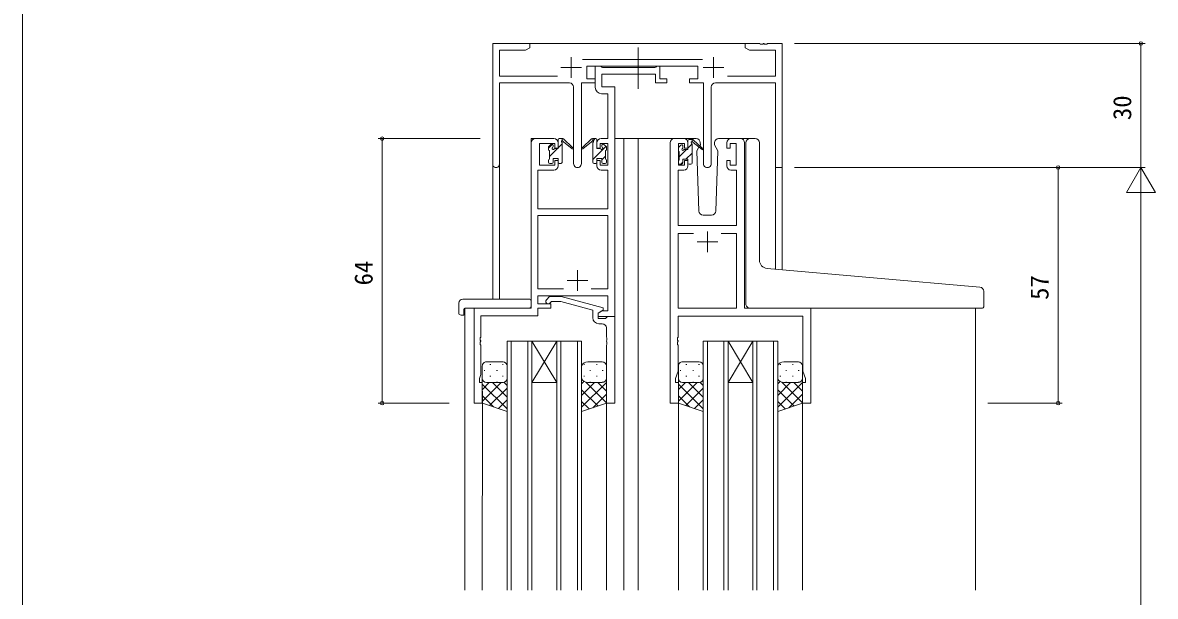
# Model space of a CAD drawing. Units: millimetres, scale not verified. Extents: x -567 to 567, y -403 to 403.
# Drawn here: x -562.7 to -288.9, y 88.5 to 227.3 of the extents above; entities that cross this region are included whole.
import ezdxf
from ezdxf.enums import TextEntityAlignment as Align

# ---------------------------------------------------------------- set-up
doc = ezdxf.new("R2010")
doc.units = ezdxf.units.MM
doc.header["$LTSCALE"] = 2
doc.linetypes.add('CHAIN2', pattern=[12, 9, -1, 1, -1])
for name, color, linetype, lineweight in [('0-1_USER1', 2, 'Continuous', 9), ('0-2_YKK_ZWAK', 4, 'Continuous', 9), ('0-3_YKK_11', 7, 'Continuous', 9), ('0-4_YKK_12', 6, 'Continuous', 9), ('0-6_YKK_D', 7, 'Continuous', 9)]:
    doc.layers.add(name, color=color, linetype=linetype, lineweight=lineweight)
doc.styles.add('ＭＳ ゴシック', font='')
doc.styles.get('ＭＳ ゴシック').set_extended_font_data('MS Gothic')

msp = doc.modelspace()

# ---------------------------------------------------------------- linework, layer by layer
at = {"layer": '0-1_USER1'}
for p, q in [((-440.599, 222.244), (-387.599, 222.244)), ((-439.799, 158.544), (-439.799, 199.244)), ((-436.599, 199.244), (-439.799, 199.244)), ((-419.6, 199.244), (-413.899, 199.244)), ((-417.399, 199.244), (-417.4, 89.994)), ((-413.899, 199.244), (-413.899, 89.994)), ((-413.899, 199.244), (-405.199, 199.244)), ((-389.199, 199.244), (-386.902, 199.244)), ((-449.099, 193.059), (-449.099, 160.431)), ((-447.469, 193.059), (-447.469, 160.431)), ((-380.729, 192.244), (-380.729, 167.647)), ((-379.099, 192.244), (-380.729, 192.244)), ((-379.099, 192.244), (-379.099, 167.504)), ((-455.799, 158.244), (-455.799, 89.994)), ((-453.299, 158.244), (-455.799, 158.244)), ((-372.499, 158.244), (-332.399, 158.244)), ((-332.399, 158.244), (-332.399, 89.994)), ((-444.599, 150.239), (-444.599, 89.994)), ((-440.599, 89.994), (-440.599, 150.239)), ((-439.599, 150.239), (-433.599, 150.239)), ((-439.599, 150.239), (-433.599, 140.239)), ((-433.599, 150.239), (-439.599, 140.239)), ((-432.599, 150.239), (-432.599, 89.994)), ((-428.599, 89.994), (-428.599, 150.239)), ((-397.199, 150.239), (-397.199, 89.994)), ((-393.199, 89.994), (-393.199, 150.239)), ((-392.199, 150.239), (-386.199, 150.239)), ((-392.199, 150.239), (-386.199, 140.239)), ((-386.199, 150.239), (-392.199, 140.239)), ((-385.199, 150.239), (-385.199, 89.994)), ((-381.199, 89.994), (-381.199, 150.239)), ((-439.599, 140.239), (-433.599, 140.239)), ((-392.199, 140.239), (-386.199, 140.239)), ((-451.599, 135.744), (-451.6, 89.994)), ((-421.599, 135.744), (-421.599, 89.994)), ((-404.199, 135.744), (-404.199, 89.994)), ((-374.199, 135.744), (-374.199, 89.994))]:
    msp.add_line(p, q, dxfattribs=at)
for points in [[(-445.599, 89.994), (-445.599, 150.239), (-439.599, 150.239), (-439.599, 89.994)], [(-433.599, 89.994), (-433.599, 150.239), (-427.599, 150.239), (-427.599, 89.994)], [(-398.199, 89.994), (-398.199, 150.239), (-392.199, 150.239), (-392.199, 89.994)], [(-386.199, 89.994), (-386.199, 150.239), (-380.199, 150.239), (-380.199, 89.994)]]:
    msp.add_lwpolyline(points, dxfattribs=at)
at = {"layer": '0-2_YKK_ZWAK', "linetype": 'CHAIN2'}
msp.add_line((-413.901, 211.314), (-413.901, 221.301), dxfattribs=at)
at = {"layer": '0-2_YKK_ZWAK'}
for p, q in [((-435.6, 196.945), (-434.645, 197.901)), ((-435.512, 197.356), (-435.012, 197.856)), ((-434.5, 197.644), (-434.5, 197.305)), ((-433.3, 197), (-432.3, 198)), ((-433, 199.244), (-432.209, 199.244)), ((-432.3, 198.744), (-432.3, 199.244)), ((-432.3, 193.544), (-432.3, 198.144)), ((-432.016, 199.173), (-429.834, 197.126)), ((-429.866, 196.781), (-432.006, 198.477)), ((-425.183, 199.173), (-427.365, 197.126)), ((-427.333, 196.781), (-425.193, 198.477)), ((-424.199, 199.244), (-424.99, 199.244)), ((-424.899, 198.744), (-424.899, 199.244)), ((-424.899, 193.544), (-424.899, 198.144)), ((-424.899, 194.176), (-421.703, 197.372)), ((-424.833, 198.732), (-424.321, 199.244)), ((-422.699, 197.644), (-422.699, 197.305)), ((-421.687, 197.356), (-422.187, 197.856)), ((-404.111, 197.156), (-403.611, 197.656)), ((-403.099, 197.444), (-403.099, 197.105)), ((-399.913, 199.244), (-402.899, 199.244)), ((-401.899, 196.97), (-400.9, 197.969)), ((-401.599, 199.044), (-400.808, 199.044)), ((-400.899, 198.544), (-400.899, 199.044)), ((-400.899, 193.344), (-400.899, 197.944)), ((-400.615, 198.973), (-398.433, 196.926)), ((-398.465, 196.581), (-400.605, 198.277)), ((-399.221, 197.179), (-399.742, 196.276)), ((-391.499, 199.244), (-394.486, 199.244)), ((-387.902, 168.274), (-387.902, 198.244)), ((-386.902, 199.244), (-385.602, 199.244)), ((-384.602, 169.818), (-384.602, 198.244)), ((-435.6, 196.544), (-435.6, 197.144)), ((-435.4, 194.9), (-433.456, 196.844)), ((-435.4, 194.244), (-435.4, 196.344)), ((-434.5, 194.444), (-434.5, 193.544)), ((-434.5, 194.444), (-433.3, 194.444)), ((-433.3, 194.444), (-433.3, 193.544)), ((-422.699, 194.444), (-423.899, 194.444)), ((-423.899, 194.444), (-423.899, 193.544)), ((-422.699, 194.131), (-421.799, 195.031)), ((-422.699, 194.444), (-422.699, 193.544)), ((-421.799, 194.244), (-421.799, 196.344)), ((-421.599, 196.544), (-421.599, 197.144)), ((-404.199, 196.344), (-404.199, 196.944)), ((-403.999, 194.87), (-402.226, 196.644)), ((-403.999, 194.044), (-403.999, 196.144)), ((-402.381, 194.244), (-400.899, 195.725)), ((-399.742, 196.276), (-399.233, 181.709)), ((-395.166, 181.709), (-394.657, 196.276)), ((-435.6, 193.544), (-435.6, 194.044)), ((-434.8, 193.244), (-435.3, 193.244)), ((-432.6, 193.244), (-433, 193.244)), ((-432.564, 193.246), (-432.302, 193.508)), ((-424.599, 193.244), (-424.199, 193.244)), ((-422.399, 193.244), (-421.899, 193.244)), ((-421.599, 193.544), (-421.599, 194.044)), ((-404.199, 193.344), (-404.199, 193.844)), ((-403.399, 193.044), (-403.899, 193.044)), ((-403.581, 193.044), (-403.099, 193.525)), ((-403.099, 194.244), (-403.099, 193.344)), ((-403.099, 194.244), (-401.899, 194.244)), ((-401.899, 194.244), (-401.899, 193.344)), ((-401.199, 193.044), (-401.599, 193.044)), ((-398.234, 180.744), (-396.165, 180.744)), ((-387.902, 159.244), (-387.902, 168.274)), ((-331.315, 163.324), (-382.776, 167.826)), ((-330.402, 158.544), (-330.402, 162.327)), ((-457.288, 159.431), (-457.288, 157.056)), ((-456.288, 160.431), (-440.3, 160.431)), ((-439.8, 159.431), (-439.8, 159.931)), ((-439.8, 158.744), (-439.8, 159.431)), ((-456.1, 157.944), (-456.1, 157.052)), ((-455.8, 158.244), (-440.3, 158.244)), ((-386.902, 158.244), (-330.702, 158.244)), ((-446.6, 145.244), (-450.6, 145.244)), ((-426.099, 145.244), (-422.599, 145.244)), ((-399.2, 145.244), (-403.2, 145.244)), ((-378.699, 145.244), (-375.199, 145.244)), ((-451.6, 144.244), (-451.6, 141.244)), ((-451.18, 143.164), (-450.98, 143.164)), ((-449.765, 144.579), (-449.565, 144.579)), ((-448.15, 143.164), (-447.95, 143.164)), ((-446.735, 144.579), (-446.535, 144.579)), ((-445.599, 141.244), (-445.599, 144.244)), ((-427.599, 141.244), (-427.599, 144.244)), ((-426.864, 144.579), (-427.064, 144.579)), ((-425.449, 143.164), (-425.649, 143.164)), ((-423.834, 144.579), (-424.034, 144.579)), ((-422.419, 143.164), (-422.619, 143.164)), ((-421.599, 144.244), (-421.599, 141.244)), ((-404.2, 144.244), (-404.2, 141.244)), ((-403.78, 143.164), (-403.58, 143.164)), ((-402.365, 144.579), (-402.165, 144.579)), ((-400.75, 143.164), (-400.55, 143.164)), ((-399.335, 144.579), (-399.135, 144.579)), ((-398.199, 141.244), (-398.199, 144.244)), ((-380.199, 141.244), (-380.199, 144.244)), ((-379.464, 144.579), (-379.664, 144.579)), ((-378.049, 143.164), (-378.249, 143.164)), ((-376.434, 144.579), (-376.634, 144.579)), ((-375.019, 143.164), (-375.219, 143.164)), ((-374.199, 144.244), (-374.199, 141.244)), ((-451.6, 139.875), (-445.599, 133.875)), ((-447.079, 140.244), (-451.599, 135.724)), ((-449.908, 140.244), (-451.599, 138.552)), ((-451.014, 140.334), (-450.98, 140.334)), ((-450.6, 140.244), (-446.599, 140.244)), ((-450.6, 140.244), (-446.599, 140.244)), ((-449.765, 141.749), (-449.565, 141.749)), ((-449.139, 140.244), (-445.599, 136.704)), ((-448.15, 140.334), (-447.95, 140.334)), ((-446.735, 141.749), (-446.535, 141.749)), ((-446.344, 140.277), (-445.599, 139.532)), ((-427.024, 140.508), (-427.6, 139.932)), ((-421.599, 140.275), (-427.6, 134.275)), ((-424.46, 140.244), (-427.6, 137.104)), ((-426.864, 141.749), (-427.064, 141.749)), ((-426.575, 140.299), (-421.6, 135.324)), ((-422.599, 140.244), (-426.099, 140.244)), ((-422.599, 140.244), (-426.099, 140.244)), ((-425.449, 140.334), (-425.649, 140.334)), ((-423.834, 141.749), (-424.034, 141.749)), ((-423.691, 140.244), (-421.599, 138.152)), ((-422.419, 140.334), (-422.619, 140.334)), ((-421.628, 141.008), (-421.599, 140.98)), ((-404.2, 139.875), (-398.199, 133.875)), ((-399.679, 140.244), (-404.199, 135.724)), ((-402.508, 140.244), (-404.199, 138.552)), ((-403.614, 140.334), (-403.58, 140.334)), ((-403.2, 140.244), (-399.199, 140.244)), ((-403.2, 140.244), (-399.199, 140.244)), ((-402.365, 141.749), (-402.165, 141.749)), ((-401.739, 140.244), (-398.199, 136.704)), ((-400.75, 140.334), (-400.55, 140.334)), ((-399.335, 141.749), (-399.135, 141.749)), ((-398.944, 140.277), (-398.199, 139.532)), ((-379.624, 140.508), (-380.2, 139.932)), ((-374.199, 140.275), (-380.2, 134.275)), ((-377.06, 140.244), (-380.2, 137.104)), ((-379.464, 141.749), (-379.664, 141.749)), ((-379.175, 140.299), (-374.2, 135.324)), ((-375.199, 140.244), (-378.699, 140.244)), ((-375.199, 140.244), (-378.699, 140.244)), ((-378.049, 140.334), (-378.249, 140.334)), ((-376.434, 141.749), (-376.634, 141.749)), ((-376.291, 140.244), (-374.199, 138.152)), ((-375.019, 140.334), (-375.219, 140.334)), ((-374.228, 141.008), (-374.199, 140.98)), ((-451.599, 137.047), (-448.894, 134.342)), ((-445.599, 138.895), (-449.838, 134.657)), ((-427.6, 138.495), (-423.661, 134.557)), ((-421.599, 137.447), (-424.905, 134.142)), ((-404.199, 137.047), (-401.494, 134.342)), ((-398.199, 138.895), (-402.438, 134.657)), ((-380.2, 138.495), (-376.261, 134.557)), ((-374.199, 137.447), (-377.505, 134.142)), ((-445.599, 136.067), (-447.717, 133.949)), ((-427.6, 135.667), (-425.782, 133.849)), ((-398.199, 136.067), (-400.317, 133.949)), ((-380.2, 135.667), (-378.382, 133.849))]:
    msp.add_line(p, q, dxfattribs=at)
for points in [[(-434.039, 196.844), (-433.3, 196.844), (-433.3, 198.944)], [(-423.16, 196.844), (-423.899, 196.844), (-423.899, 198.944)], [(-402.638, 196.644), (-401.899, 196.644), (-401.899, 198.744)], [(-398.913, 198.279), (-398.895, 197.744), (-399.039, 197.494)], [(-394.657, 196.276), (-395.504, 197.744), (-395.486, 198.279)], [(-456.288, 156.552), (-456.1, 156.552), (-456.1, 157.052)], [(-445.599, 141.244), (-445.599, 133.244), (-451.599, 135.244), (-451.6, 141.244)], [(-427.599, 141.244), (-427.6, 133.244), (-421.6, 135.244), (-421.599, 141.244)], [(-398.199, 141.244), (-398.199, 133.244), (-404.199, 135.244), (-404.2, 141.244)], [(-380.199, 141.244), (-380.2, 133.244), (-374.2, 135.244), (-374.199, 141.244)]]:
    msp.add_lwpolyline(points, dxfattribs=at)
for centre, radius, start, end in [((-435.3, 197.144), 0.3, 135, 180), ((-434.8, 197.644), 0.3, 0, 135), ((-434.8, 197.305), 0.3, 303.05573, 0), ((-433, 198.944), 0.3, 90, 180), ((-432.3, 198.544), 0.2, 20.88332, 233.1301), ((-432.6, 198.144), 0.3, 0, 53.1301), ((-432.209, 198.944), 0.3, 49.89741, 90), ((-431.833, 198.722), 0.3, 200.88332, 234.62002), ((-425.366, 198.722), 0.3, 305.37998, 339.11668), ((-424.99, 198.944), 0.3, 90, 130.10259), ((-424.899, 198.544), 0.2, 306.8699, 159.11668), ((-424.599, 198.144), 0.3, 126.8699, 180), ((-424.199, 198.944), 0.3, 0, 90), ((-422.399, 197.644), 0.3, 45, 180), ((-422.399, 197.305), 0.3, 180, 236.94427), ((-421.899, 197.144), 0.3, 0, 45), ((-403.899, 196.944), 0.3, 135, 180), ((-403.399, 197.444), 0.3, 0, 135), ((-401.599, 198.744), 0.3, 90, 180), ((-400.899, 198.344), 0.2, 20.88332, 233.1301), ((-401.199, 197.944), 0.3, 0, 53.1301), ((-400.808, 198.744), 0.3, 49.89741, 90), ((-400.432, 198.522), 0.3, 200.88332, 234.62002), ((-399.913, 198.244), 1, 2, 90), ((-394.486, 198.244), 1, 90, 178), ((-386.902, 198.244), 1, 90, 180), ((-385.602, 198.244), 1, 0, 90), ((-435.4, 196.544), 0.2, 180, 270), ((-434.5, 196.844), 0.25, 123.05573, 326.94427), ((-434.039, 196.544), 0.3, 90, 146.94427), ((-429.751, 196.944), 0.2, 234.62002, 114.62002), ((-427.448, 196.944), 0.2, 65.37998, 305.37998), ((-423.16, 196.544), 0.3, 33.05573, 90), ((-422.699, 196.844), 0.25, 213.05573, 56.94427), ((-421.799, 196.544), 0.2, 270, 0), ((-403.999, 196.344), 0.2, 180, 270), ((-403.099, 196.644), 0.25, 123.05573, 326.94427), ((-403.399, 197.105), 0.3, 303.05573, 0), ((-402.638, 196.344), 0.3, 90, 146.94427), ((-398.349, 196.744), 0.2, 234.62002, 114.62002), ((-435.4, 194.044), 0.2, 90, 180), ((-435.3, 193.544), 0.3, 180, 270), ((-434.8, 193.544), 0.3, 270, 0), ((-433, 193.544), 0.3, 180, 270), ((-432.6, 193.544), 0.3, 270, 0), ((-424.599, 193.544), 0.3, 180, 270), ((-424.199, 193.544), 0.3, 270, 0), ((-422.399, 193.544), 0.3, 180, 270), ((-421.899, 193.544), 0.3, 270, 0), ((-421.799, 194.044), 0.2, 0, 90), ((-403.999, 193.844), 0.2, 90, 180), ((-403.899, 193.344), 0.3, 180, 270), ((-403.399, 193.344), 0.3, 270, 0), ((-401.599, 193.344), 0.3, 180, 270), ((-401.199, 193.344), 0.3, 270, 0), ((-398.234, 181.744), 1, 182, 270), ((-396.165, 181.744), 1, 270, 358), ((-382.602, 169.818), 2, 180, 265), ((-331.402, 162.327), 1, 0, 85), ((-456.288, 159.431), 1, 90.00506, 180), ((-440.3, 159.931), 0.5, 0, 90.0011), ((-386.902, 159.244), 1, 180, 224.427), ((-456.823, 157.04), 0.462, 177.95347, 223.0495), ((-456.518, 157.682), 1.153, 236.12301, 281.50529), ((-455.8, 157.944), 0.3, 90, 180), ((-440.3, 158.744), 0.5, 270, 0), ((-386.902, 159.244), 1, 224.427, 270), ((-386.902, 159.244), 1, 224.427, 238.63302), ((-330.702, 158.544), 0.3, 270, 0), ((-450.6, 144.244), 1, 90.0001, 180.0001), ((-446.599, 144.244), 1, 0.0001, 90.0001), ((-426.161, 143.711), 1.534, 87.6883, 159.69129), ((-422.599, 144.244), 1, 359.9999, 89.9999), ((-403.2, 144.244), 1, 90.0001, 180.0001), ((-399.199, 144.244), 1, 0.0001, 90.0001), ((-378.761, 143.711), 1.534, 87.6883, 159.69129), ((-375.199, 144.244), 1, 359.9999, 89.9999), ((-450.6, 141.244), 1, 180.0001, 270.0001), ((-450.6, 141.244), 1, 180.0001, 270.0001), ((-446.599, 141.244), 1, 270.0001, 0.0001), ((-446.599, 141.244), 1, 270.0001, 0.0001), ((-426.161, 141.776), 1.534, 200.30854, 272.31156), ((-426.161, 141.776), 1.534, 200.30854, 272.31156), ((-422.599, 141.244), 1, 269.9999, 359.9999), ((-422.599, 141.244), 1, 269.9999, 359.9999), ((-403.2, 141.244), 1, 180.0001, 270.0001), ((-403.2, 141.244), 1, 180.0001, 270.0001), ((-399.199, 141.244), 1, 270.0001, 0.0001), ((-399.199, 141.244), 1, 270.0001, 0.0001), ((-378.761, 141.776), 1.534, 200.30854, 272.31156), ((-378.761, 141.776), 1.534, 200.30854, 272.31156), ((-375.199, 141.244), 1, 269.9999, 359.9999), ((-375.199, 141.244), 1, 269.9999, 359.9999)]:
    msp.add_arc(centre, radius, start, end, dxfattribs=at)
at = {"layer": '0-3_YKK_11'}
for p, q in [((-432.599, 216.444), (-427.599, 216.444)), ((-430.099, 218.944), (-430.099, 213.944)), ((-398.397, 218.374), (-427.407, 218.374)), ((-398.199, 216.444), (-393.199, 216.444)), ((-395.699, 218.944), (-395.699, 213.944)), ((-429.549, 211.744), (-429.549, 193.194)), ((-396.249, 193.194), (-396.249, 211.744)), ((-434.3, 199.244), (-438.8, 199.244)), ((-406.199, 135.244), (-406.199, 198.244)), ((-405.199, 199.244), (-402.899, 199.244)), ((-391.499, 199.244), (-389.199, 199.244)), ((-397.199, 176.744), (-397.199, 171.744)), ((-393.849, 176.314), (-390.129, 176.314)), ((-399.699, 174.244), (-394.699, 174.244)), ((-428.6, 167.444), (-428.6, 162.444)), ((-431.1, 164.944), (-426.1, 164.944)), ((-431.95, 162.874), (-438.17, 162.874)), ((-422.6, 154.444), (-423.4, 154.444))]:
    msp.add_line(p, q, dxfattribs=at)
for points in [[(-433.45, 214.374), (-447.469, 214.374), (-447.469, 220.614), (-441.191, 220.614), (-440.099, 221.244), (-440.099, 222.244), (-449.099, 222.244), (-449.099, 193.059)], [(-395.249, 212.744), (-380.729, 212.744), (-380.729, 192.244), (-379.099, 192.244), (-379.099, 222.244), (-382.641, 222.244), (-382.825, 222.124), (-383.374, 222.124), (-383.558, 222.244), (-383.641, 222.244), (-383.825, 222.124), (-384.374, 222.124), (-384.558, 222.244), (-388.099, 222.244), (-388.099, 221.244), (-387.008, 220.614), (-380.729, 220.614), (-380.729, 214.374), (-392.349, 214.374)], [(-427.649, 193.194), (-427.649, 212.744), (-424.299, 212.744), (-424.299, 213.744), (-426.299, 213.744), (-426.299, 216.744), (-399.499, 216.744), (-399.499, 213.744), (-401.499, 213.744), (-401.499, 212.744), (-398.149, 212.744), (-398.149, 193.194)], [(-419.6, 156.244), (-419.6, 199.244), (-419.6, 211.744), (-422.67, 211.744), (-422.67, 214.814), (-409.7, 214.814), (-409.7, 212.744), (-407, 212.744), (-407, 213.744), (-408.7, 213.744), (-408.7, 216.744), (-409.4, 216.744), (-409.675, 216.564), (-409.858, 216.444), (-422.512, 216.444), (-422.695, 216.564), (-422.97, 216.744), (-424.3, 216.744), (-424.3, 211.614)], [(-447.469, 193.059), (-447.469, 212.744), (-430.549, 212.744)], [(-422.8, 210.114), (-421.23, 210.114), (-421.23, 199.244), (-422.9, 199.244)], [(-439.8, 198.244), (-439.8, 158.244), (-453.6, 158.244), (-453.6, 135.244), (-451.6, 135.244), (-451.6, 140.244), (-452.3, 140.244), (-452.3, 141.244), (-451.97, 142.15), (-451.97, 149.286), (-452.09, 149.469), (-452.09, 150.019), (-451.97, 150.202), (-451.97, 150.286), (-452.09, 150.469), (-452.09, 151.019), (-451.97, 151.202), (-451.97, 156.344), (-438.17, 156.344), (-438.17, 158.244), (-435, 158.244), (-435, 159.244), (-438.17, 159.244), (-438.17, 161.244), (-421.23, 161.244), (-421.23, 157.544), (-422.734, 157.544), (-423.6, 157.044), (-423.6, 156.244), (-419.6, 156.244)], [(-433.3, 192.644), (-433.3, 193.944), (-434.1, 193.944), (-434.1, 192.844), (-437.8, 192.844), (-437.8, 198.044), (-434.1, 198.044), (-434.1, 196.944), (-433.3, 196.944), (-433.3, 198.244)], [(-423.9, 198.244), (-423.9, 196.944), (-423.1, 196.944), (-423.1, 198.044), (-421.23, 198.044), (-421.23, 192.844), (-423.1, 192.844), (-423.1, 193.944), (-423.9, 193.944), (-423.9, 192.644)], [(-388.199, 198.244), (-388.199, 158.244), (-372.199, 158.244), (-372.199, 135.244), (-374.199, 135.244), (-374.199, 140.244), (-373.499, 140.244), (-373.499, 141.244), (-374.129, 142.975), (-374.129, 156.314), (-404.269, 156.314), (-404.269, 151.202), (-404.389, 151.019), (-404.389, 150.469), (-404.269, 150.285), (-404.269, 150.202), (-404.389, 150.019), (-404.389, 149.469), (-404.269, 149.285), (-404.269, 142.975), (-404.899, 141.244), (-404.899, 140.244), (-404.199, 140.244), (-404.199, 135.244), (-406.199, 135.244)], [(-401.899, 198.244), (-401.899, 196.944), (-402.699, 196.944), (-402.699, 198.044), (-404.199, 198.044), (-404.199, 192.844), (-402.699, 192.844), (-402.699, 193.944), (-401.899, 193.944), (-401.899, 192.644)], [(-392.499, 192.644), (-392.499, 193.944), (-391.699, 193.944), (-391.699, 192.844), (-390.199, 192.844), (-390.199, 198.044), (-391.699, 198.044), (-391.699, 196.944), (-392.499, 196.944), (-392.499, 198.244)], [(-422.9, 191.644), (-421.23, 191.644), (-421.23, 182.244), (-438.17, 182.244), (-438.17, 191.644), (-434.3, 191.644)], [(-402.899, 191.644), (-404.269, 191.644), (-404.269, 178.244), (-390.129, 178.244), (-390.129, 191.644), (-391.499, 191.644)], [(-431.95, 162.874), (-438.17, 162.874), (-438.17, 180.614), (-421.23, 180.614), (-421.23, 162.874), (-425.25, 162.874)], [(-393.849, 176.314), (-390.129, 176.314), (-390.129, 158.244), (-404.269, 158.244), (-404.269, 176.314), (-400.55, 176.314)], [(-436.124, 160.268), (-435.348, 161.044), (-432.503, 161.044), (-422.4, 158.337), (-422.4, 157.737), (-423.6, 157.044), (-423.6, 155.744), (-421.8, 155.744), (-421.6, 155.944), (-421.3, 156.244), (-419.6, 156.244)], [(-424.9, 155.944), (-424.9, 157.764), (-432.661, 159.844), (-434.851, 159.844), (-435.275, 159.42)], [(-419.6, 156.244), (-419.6, 135.244), (-421.6, 135.244), (-421.6, 149.286), (-421.48, 149.469), (-421.48, 150.019), (-421.6, 150.202), (-421.6, 150.286), (-421.48, 150.469), (-421.48, 151.019), (-421.6, 151.202), (-421.6, 153.444)]]:
    msp.add_lwpolyline(points, dxfattribs=at)
for centre, radius, start, end in [((-430.549, 211.744), 1, 0.00001, 89.99999), ((-422.8, 211.614), 1.5, 180.00001, 269.99999), ((-395.249, 211.744), 1, 90.00001, 179.99999), ((-438.8, 198.244), 1, 90.00001, 179.99999), ((-434.3, 198.244), 1, 0.00001, 89.99999), ((-422.9, 198.244), 1, 90.00001, 179.99999), ((-405.199, 198.244), 1, 90.00001, 179.99999), ((-402.899, 198.244), 1, 0.00001, 89.99999), ((-391.499, 198.244), 1, 90.00001, 179.99999), ((-389.199, 198.244), 1, 0.00001, 89.99999), ((-448.284, 193.059), 0.815, 179.99999, 0.00001), ((-434.3, 192.644), 1, 270.00001, 359.99999), ((-428.599, 193.194), 0.95, 179.99999, 0.00001), ((-422.9, 192.644), 1, 180.00001, 269.99999), ((-402.899, 192.644), 1, 270.00001, 359.99999), ((-397.199, 193.194), 0.95, 179.99999, 0.00001), ((-391.499, 192.644), 1, 180.00001, 269.99999), ((-435.7, 159.844), 0.6, 134.99999, 315.00001), ((-423.4, 155.944), 1.5, 180.00001, 269.99999), ((-422.6, 153.444), 1, 0.00001, 89.99999)]:
    msp.add_arc(centre, radius, start, end, dxfattribs=at)
at = {"layer": '0-4_YKK_12'}
for p, q in [((-376.099, 222.244), (-291.399, 222.244)), ((-292.399, 192.244), (-292.399, 222.244)), ((-452.099, 199.244), (-476.799, 199.244)), ((-475.799, 199.244), (-475.799, 135.244)), ((-376.099, 192.244), (-291.399, 192.244)), ((-376.099, 192.244), (-291.399, 192.244)), ((-329.399, 192.244), (-311.399, 192.244)), ((-312.399, 135.244), (-312.399, 192.244)), ((-292.399, 192.244), (-295.899, 186.182)), ((-292.399, 192.244), (-288.899, 186.182)), ((-292.399, 192.244), (-292.399, 180.119)), ((-295.899, 186.182), (-288.899, 186.182)), ((-292.399, 185.244), (-292.399, -200.756)), ((-459.608, 135.244), (-476.799, 135.244)), ((-329.399, 135.244), (-311.399, 135.244))]:
    msp.add_line(p, q, dxfattribs=at)
for centre in [(-292.399, 222.244), (-475.799, 199.244), (-312.399, 192.244), (-475.799, 135.244), (-312.399, 135.244)]:
    msp.add_circle(centre, 0.425, dxfattribs=at)
at = {"layer": '0-6_YKK_D'}
msp.add_line((-562.726, -351), (-562.726, 399), dxfattribs=at)

# ---------------------------------------------------------------- texts
at = {"layer": '0-4_YKK_12', "style": 'ＭＳ ゴシック'}
for s, p in [('30', (-293.399, 203.724)), ('64', (-476.799, 163.724)), ('57', (-313.399, 160.224))]:
    msp.add_text(s, height=4.399, rotation=90, dxfattribs=at).set_placement(p, align=Align.BOTTOM_LEFT)

doc.saveas('drawing.dxf')
